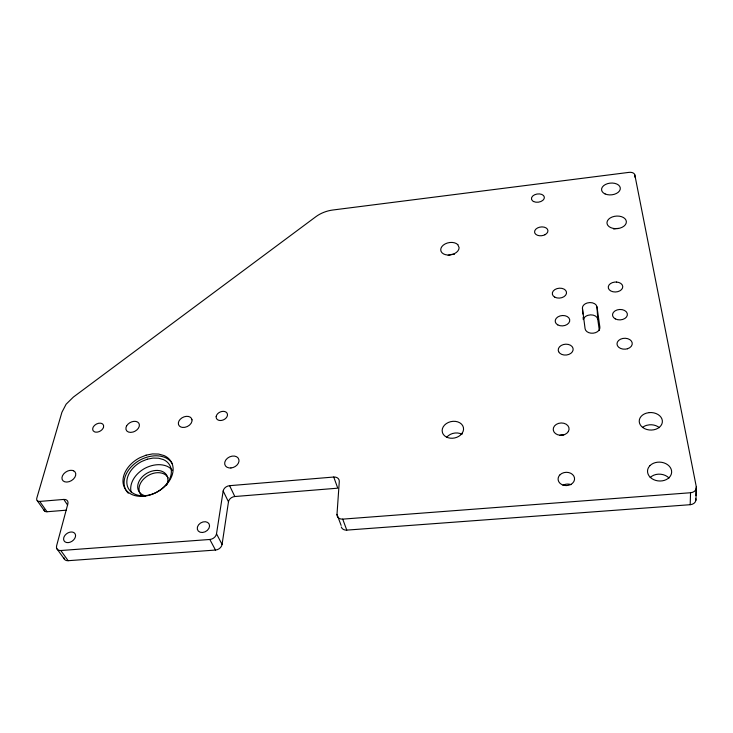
<?xml version="1.0" encoding="UTF-8"?>
<svg xmlns="http://www.w3.org/2000/svg" width="733" height="733" viewBox="0 0 733 733"><rect width="100%" height="100%" fill="white"/><g stroke="black" fill="none" stroke-linecap="round" stroke-linejoin="round"><path stroke-width="1.1" d="M341.294 526.954A6.157 5.021 -21.6 0 0 346.782 530.115L690.184 504.698L690.55 492.741A6.881 5.388 6.4 0 0 696.304 486.813L634.815 174.866A5.213 3.216 -5 0 0 629.042 172.365L332.883 210.004A24.336 15.448 -16.1 0 0 315.896 216.684L73.392 397.066L66.117 404.204L61.92 412.267L36.778 498.211A4.499 3.069 -33.3 0 0 39.738 501.427L47.004 511.753L66.272 510.186M695.984 495.545L696.304 486.813M695.91 500.227L696.35 488.224M341.111 525.378L336.997 514.383L339.287 481.471A6.066 4.783 -20.9 0 0 333.735 477.036L229.603 485.677A6.029 4.563 -27.1 0 0 223.162 491.009L216.51 533.816L222.072 544.436A6.166 4.801 -30.5 0 1 215.484 550.052L68.151 560.699A6.194 4.435 -35.5 0 1 63.817 557.556M222.072 544.436L228.476 501.821L223.162 491.009M39.738 501.427L63.789 499.43A6.038 4.187 -33.2 0 1 67.885 503.763L56.606 545.819A6.267 4.444 -35.1 0 0 60.812 550.52L68.151 560.699M228.476 501.821A5.956 4.554 -27.4 0 1 234.817 496.525L337.766 488.178L333.735 477.036M336.997 514.383A6.231 5.039 -21.5 0 0 342.723 519.129L690.55 492.741M60.812 550.52L209.821 539.47A6.249 4.81 -30.2 0 0 216.51 533.816M56.862 548.742L64.229 558.922M37.218 500.621L44.502 510.938M63.789 499.43L67.619 505.101M209.821 539.47L215.484 550.052M229.603 485.677L234.817 496.525M342.723 519.129L346.782 530.115M596.992 306.898L599.869 327.156A7.44 5.287 -4 0 1 593.189 333.185A7.44 5.287 -4 0 1 585.081 328.686L582.46 308.437A7.312 5.104 -4.5 0 1 585.511 303.691L587.188 302.995A7.312 5.104 -4.5 0 1 596.992 306.898L597.743 319.194L599.328 330.446M582.46 308.437L582.882 314.017M583.129 317.352L583.294 319.588M634.815 174.866L634.87 177.129M446.672 437.299A10.665 8.356 -11.4 0 1 462.047 434.339M448.202 255.423A9.199 6.166 -11.3 0 1 454.368 254.333M613.677 229.062A9.611 6.276 -4.5 0 1 618.588 228.485M583.459 319.368A7.22 5.104 -4.2 0 1 586.391 315.96L588.049 315.282A7.22 5.104 -4.2 0 1 597.743 319.194M695.864 498.816A6.799 5.36 6.9 0 1 690.184 504.698M47.004 511.753A4.444 3.06 -33.7 0 1 43.934 509.435M650.189 477.55A11.92 9.392 4.4 0 1 669 478.017M642.557 427.431A11.435 8.732 1.9 0 1 646.598 425.342L649.465 424.801A11.435 8.732 1.9 0 1 659.352 427.66M562.953 485.283A8.145 6.597 -1.9 0 1 571.034 484.65M559.81 435.31A7.843 6.13 -3.6 0 1 563.833 434.962M140.928 494.665A16.044 11.646 -29.9 0 1 147.727 475.772A16.044 11.646 -29.9 0 1 168.196 477.971M128.302 493.199A26.654 19.186 -29.6 0 1 125.847 489.974M125.398 489.076A26.654 19.186 -29.6 0 1 140.791 459.628C148.249 455.926 157.155 454.313 165.099 457.474A26.654 19.186 -29.6 0 1 172.548 464.273M131.134 492.081A23.538 17.051 -29.8 0 1 145.4 468.057C151.997 464.777 159.895 463.366 166.913 466.188A23.538 17.051 -29.8 0 1 172.328 470.375M145.409 495.838A16.08 11.646 -29.8 0 1 139.426 480.637A16.08 11.646 -29.8 0 1 159.473 470.632A16.08 11.646 -29.8 0 1 166.519 485.301M216.198 416.445L216.189 417.608A5.928 4.251 -24.5 0 0 221.806 420.375A5.928 4.251 -24.5 0 0 227.45 415.382L227.441 414.218A5.928 4.251 -24.5 0 0 221.833 411.479A5.928 4.251 -24.5 0 0 216.198 416.445M192 419.826L191.964 421.228A7.202 5.094 -26.1 0 1 182.398 427.403L180.868 427A7.202 5.094 -26.1 0 1 181.921 417.892A7.202 5.094 -26.1 0 1 192 419.826M75.563 535.493L75.407 536.849A6.533 4.636 -34.6 0 1 68.196 542.622A6.533 4.636 -34.6 0 1 63.753 537.747L64.321 536.354A6.533 4.636 -34.6 0 1 70.954 532.011A6.533 4.636 -34.6 0 1 75.563 535.493M126.562 426.01L126.003 427.458A7.193 4.966 -28.1 0 0 133.113 432.012L134.845 431.306A7.193 4.966 -28.1 0 0 137.703 422.107A7.193 4.966 -28.1 0 0 126.562 426.01M103.555 427.128L103.069 428.31A5.91 4.004 -29.1 0 1 95.62 432.131L94.438 431.801A5.91 4.004 -29.1 0 1 96.472 424.013A5.91 4.004 -29.1 0 1 103.555 427.128M650.024 465.556L648.448 467.636A12.076 9.437 3.9 0 0 660.094 481.013A12.076 9.437 3.9 0 0 670.292 467.489A12.076 9.437 3.9 0 0 650.024 465.556M560.058 474.727L558.885 476.193A8.246 6.634 -2.4 0 0 566.242 485.585A8.246 6.634 -2.4 0 0 573.838 476.093A8.246 6.634 -2.4 0 0 560.058 474.727M568.322 431.563L567.195 432.946A7.935 6.148 -3.9 0 1 553.946 431.884A7.935 6.148 -3.9 0 1 561.212 422.968A7.935 6.148 -3.9 0 1 568.322 431.563M462.221 433.13L460.544 435.045A10.793 8.375 -11.5 0 1 450.19 438.169A10.793 8.375 -11.5 0 1 442.521 432.827L442.146 430.674A10.793 8.375 -11.5 0 1 455.495 421.383A10.793 8.375 -11.5 0 1 462.221 433.13M147.296 459.188L141.689 461.478A23.713 17.07 -29.6 0 0 129.75 490.423A23.713 17.07 -29.6 0 0 163.404 487.445A23.713 17.07 -29.6 0 0 163.349 459.573L158.493 458.198L153.023 458.07L147.296 459.188M146.041 455.184L139.728 457.759A26.709 19.195 -29.6 0 0 126.25 490.322A26.709 19.195 -29.6 0 0 164.165 486.95A26.709 19.195 -29.6 0 0 164.091 455.587L158.621 454.057L152.473 453.919L146.041 455.184M544.976 234.734L543.4 235.366A6.716 4.398 -7.6 0 1 534.916 233.231L534.586 232.123A6.716 4.398 -7.6 0 1 544.216 227.157A6.716 4.398 -7.6 0 1 544.976 234.734M627.43 348.771L625.487 349.146A7.642 5.47 -2.1 0 1 617.388 342.119A7.642 5.47 -2.1 0 1 629.876 339.663A7.642 5.47 -2.1 0 1 627.43 348.771M649.291 412.597L646.387 413.155A11.581 8.759 1.4 0 0 642.969 427.669A11.581 8.759 1.4 0 0 661.844 424.059A11.581 8.759 1.4 0 0 649.291 412.597M617.717 228.559L615.17 228.641A9.721 6.276 -4.7 0 1 608.61 219.24A9.721 6.276 -4.7 0 1 624.965 218.7A9.721 6.276 -4.7 0 1 617.717 228.559M616.59 282.049L614.703 282.086A7.266 4.975 -3.7 0 0 609.306 289.81A7.266 4.975 -3.7 0 0 621.547 289.562A7.266 4.975 -3.7 0 0 616.59 282.049M230.913 467.975L229.099 467.929A7.504 5.589 -25.8 0 1 227.432 458.235A7.504 5.589 -25.8 0 1 238.94 459.848L238.958 461.369A7.504 5.589 -25.8 0 1 230.913 467.975M73.602 470.797L72.136 470.357A7.495 5.14 -31.8 0 0 61.948 477.779A7.495 5.14 -31.8 0 0 71.431 480.628A7.495 5.14 -31.8 0 0 73.602 470.797M533.615 201.548L532.506 200.815A6.505 4.132 -8 0 1 536.95 194.043A6.505 4.132 -8 0 1 544.106 198.744A6.505 4.132 -8 0 1 533.615 201.548M457.804 244.648L456.311 243.539A9.291 6.166 -11.4 0 0 441.88 246.59A9.291 6.166 -11.4 0 0 447.68 255.02A9.291 6.166 -11.4 0 0 459.105 247.607L457.804 244.648M558.647 351.721L558.244 350.356A7.486 5.433 -5 0 1 568.332 344.428A7.486 5.433 -5 0 1 570.915 353.306A7.486 5.433 -5 0 1 558.647 351.721M202.537 532.488A6.515 4.984 -30.1 0 0 209.125 523.994A6.515 4.984 -30.1 0 0 198.551 524.837A6.515 4.984 -30.1 0 0 202.537 532.488M615.335 318.892A7.449 5.213 -2.9 0 0 627.32 315.245A7.449 5.213 -2.9 0 0 617.213 309.903A7.449 5.213 -2.9 0 0 615.335 318.892M554.817 297.167A7.128 4.929 -6.1 0 0 566.417 293.64A7.128 4.929 -6.1 0 0 557.034 288.61A7.128 4.929 -6.1 0 0 554.817 297.167M557.776 324.893A7.303 5.177 -5.6 0 0 569.651 321.283A7.303 5.177 -5.6 0 0 560.021 315.941A7.303 5.177 -5.6 0 0 557.776 324.893M605.082 193.933A9.41 5.901 -5.4 0 0 620.219 189.325A9.41 5.901 -5.4 0 0 607.52 183.662A9.41 5.901 -5.4 0 0 605.082 193.933"/></g></svg>
